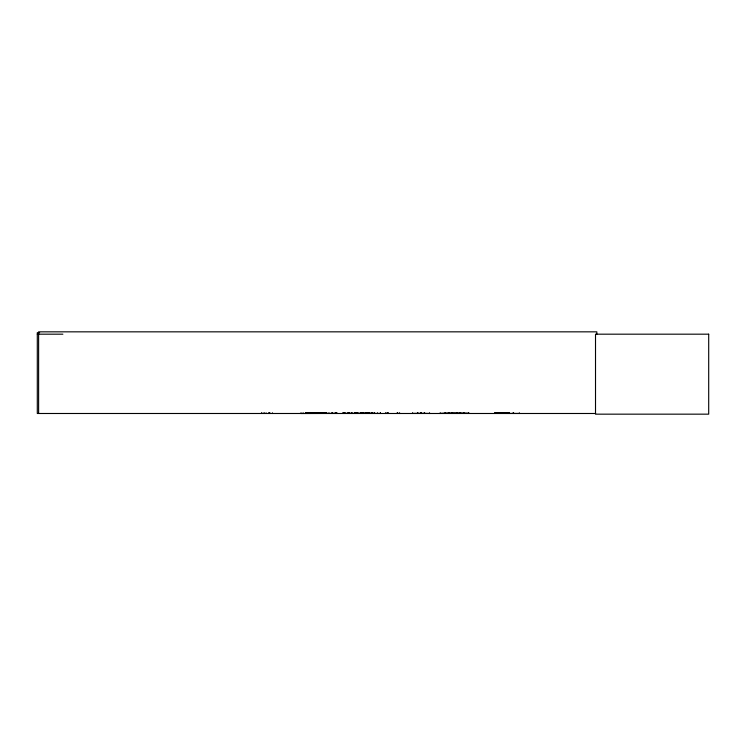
<?xml version="1.0" encoding="UTF-8"?>
<svg xmlns="http://www.w3.org/2000/svg" width="746" height="746" viewBox="0 0 746 746"><rect width="100%" height="100%" fill="white"/><g stroke="black" fill="none" stroke-linecap="round" stroke-linejoin="round"><path stroke-width="1.12" d="M300.992 413.489L300.983 412.883L300.983 413.489L336.94 413.405L337.024 412.827M312.975 413.461L312.984 412.827M368.356 413.461L368.356 412.827M380.348 413.461L380.357 412.827M360.756 413.405L360.728 412.827M360.905 412.827L360.803 413.321M365.344 413.405L365.335 412.491M420.744 413.405L420.809 412.883M439.776 413.405L448.281 412.883L448.346 413.489M459.834 413.331L451.712 413.331L451.731 412.836M311.809 413.405L311.772 412.827M311.679 413.387L311.53 412.827L311.558 413.489M307.156 413.387L307.184 412.659M309.851 413.405L309.804 412.491M385.076 413.489L387.631 412.883L387.715 413.489M326.589 413.405L326.627 412.883M355.45 413.405L355.497 412.883M365.587 413.405L365.633 412.883L365.671 413.489M412.118 413.405L420.809 413.321M336.278 413.405L336.362 412.883L336.437 413.489M344.829 413.405L344.913 412.883M349.538 413.405L349.613 412.883M385.57 413.405L385.654 412.883L385.738 413.489M39.631 332.679L37.3 332.679L37.3 413.489L595.662 413.489M37.3 334.18L62.888 334.18M311.464 412.967L326.403 412.967M494.551 412.967L509.49 412.967M311.436 413.181L326.431 413.163M468.824 413.331L460.748 413.359M494.523 413.163L509.518 413.181M342.759 413.489L342.759 412.827L342.843 413.321L380.432 413.461L380.432 412.827M400.21 413.461L397.73 413.405M421.22 413.489L421.22 412.827L421.285 413.321L430.004 413.461M449.111 412.883L469.197 413.359M494.542 413.443L519.356 413.461L519.356 412.827M369.41 413.387L369.671 412.659M367.302 413.405L367.237 412.883M361.81 413.461L361.969 412.827M361.325 413.387L361.334 412.827M361.428 413.387L361.502 412.659M329.033 413.405L328.958 412.883L328.893 413.489M322.57 413.405L322.496 412.883M457.298 413.405L457.233 412.883M348.634 413.387L348.652 412.659M369.447 413.405L369.391 412.883M369.195 413.387L369.307 412.827M358.873 413.405L358.835 412.883L358.789 413.489M365.95 413.321L366.146 412.659M596.828 334.18L596.828 331.839L38.615 331.839L38.615 413.489M513.565 412.659L513.565 413.489M513.145 412.659L513.145 413.489M507.355 412.827L507.355 413.489M468.749 412.78L468.749 413.443M463.844 412.613L463.844 413.443M463.564 412.613L463.564 413.443M460.627 412.78L460.627 413.443M459.918 412.78L459.918 413.443M457.177 412.827L457.177 413.489M456.981 412.613L456.981 413.443M456.692 412.613L456.692 413.443M452.272 412.659L452.272 413.489M451.992 412.659L451.992 413.489M451.796 412.78L451.796 413.443M449.055 412.827L449.055 413.489M445.409 412.659L445.409 413.489M445.12 412.659L445.12 413.489M440.224 412.827L440.224 413.489M429.528 412.827L429.528 413.489M424.558 412.659L424.558 413.489M424.269 412.659L424.269 413.489M420.865 412.827L420.865 413.489M417.816 412.659L417.816 413.489M417.527 412.659L417.527 413.489M412.557 412.827L412.557 413.489M399.548 412.827L399.548 413.489M397.571 412.827L397.571 413.489M397.208 412.659L397.282 413.489M377.532 412.827L377.532 413.489M374.576 412.659L374.632 413.489M372.487 412.827L372.487 413.489M372.105 412.827L372.105 413.489M371.592 412.659L371.592 413.489M371.191 412.659L371.191 413.489M369.139 412.827L369.139 413.489M367.396 412.827L367.396 413.489M367.163 412.827L367.163 413.489M366.5 412.659L366.5 413.489M365.922 412.827L365.922 413.489M365.111 412.491L365.111 413.489M363.47 412.659L363.47 413.489M363.321 412.659L363.321 413.489M363.004 412.491L363.115 413.489M362.938 412.659L362.938 413.489M361.148 412.659L361.148 413.489M357.231 412.659L357.231 413.489M357.064 412.659L357.064 413.489M356.019 412.827L356.019 413.489M355.646 412.659L355.544 413.489M355.236 412.659L355.236 413.489M354.509 412.491L354.509 413.489M351.963 412.659L351.963 413.489M351.674 412.659L351.674 413.489M349.697 412.827L349.697 413.489M349.305 412.827L349.305 413.489M348.485 412.659L348.485 413.489M347.468 412.827L347.468 413.489M344.988 412.827L344.988 413.489M343.971 412.659L343.971 413.489M343.813 412.659L343.813 413.489M335.392 412.659L335.392 413.489M335.224 412.659L335.224 413.489M332.697 412.659L332.697 413.489M332.343 412.659L332.343 413.489M331.728 412.827L331.728 413.489M326.673 412.827L326.673 413.489M324.65 412.659L324.65 413.489M324.426 412.659L324.426 413.489M322.431 412.827L322.431 413.489M318.784 412.827L318.784 413.489M316.789 412.659L316.789 413.489M316.565 412.659L316.565 413.489M312.322 412.827L312.322 413.489M310.448 412.827L310.448 413.489M310.196 412.659L310.196 413.489M310.084 412.659L310.084 413.489M309.991 412.659L309.991 413.489M309.618 412.659L309.618 413.489M308.443 412.659L308.443 413.489M308.145 412.659L308.145 413.489M307.473 412.491L307.473 413.489M307.268 412.827L307.268 413.489M306.765 412.659L306.783 413.489M305.701 412.827L305.701 413.489M305.599 412.827L305.599 413.489M303.128 412.827L303.128 413.489M272.439 412.827L272.439 413.489M269.949 412.827L269.949 413.489M268.644 412.827L268.644 413.489M266.098 412.827L266.098 413.489M264.103 412.491L264.103 413.489M261.734 412.491L261.771 413.489M708.7 334.18L595.513 334.18L595.513 414.161L708.7 414.161L708.7 334.18M388.079 413.489L388.079 412.659L388.004 413.489M374.212 413.489L374.212 412.659L374.156 413.489M269.315 413.489L269.315 412.827L269.278 413.489"/></g></svg>
